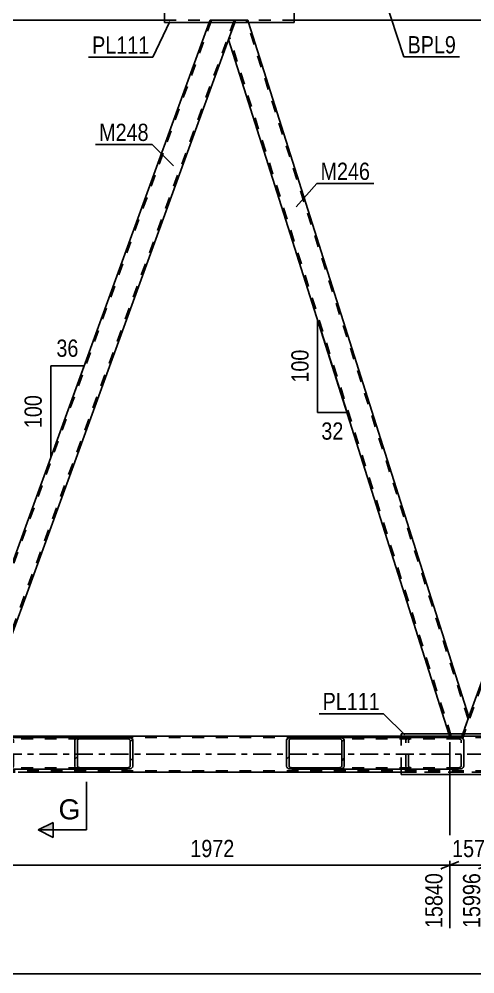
# Model space of a CAD drawing. Header units: millimetres. Extents: x -858 to 331, y -869 to -28.
# Drawn here: x -269.4 to -193.7, y -446.1 to -287.4 of the extents above; entities that cross this region are included whole.
import ezdxf

# ---------------------------------------------------------------- set-up
doc = ezdxf.new("R2010")
doc.units = ezdxf.units.MM
doc.linetypes.add('DXK_LINE_DOT2', pattern=[3.9198, 1.9599, -1.9599])
doc.linetypes.add('DXK_LINE_DOT3', pattern=[5.9187, 2.979, -0.9799, 0.9799, -0.9799])
doc.styles.add('Arial', font='ARIAL.TTF', dxfattribs={"height": 0.2})
doc.styles.add('Arial Narrow', font='ARIALN.TTF', dxfattribs={"height": 0.2})

# ---------------------------------------------------------------- blocks, each defined once
blk = doc.blocks.new('Part-570393797-12536 - 12424')
at = {"color": 2, "linetype": 'Continuous'}
for p, q in [((-245.29, -287.54), (-308.88, -287.54)), ((-160.15, -287.54), (-223.74, -287.54))]:
    blk.add_line(p, q, dxfattribs=at)
at = {"color": 7, "linetype": 'DXK_LINE_DOT2'}
blk.add_line((-223.74, -287.54), (-245.29, -287.54), dxfattribs=at)
blk = doc.blocks.new('Part-570393797-12472 - 12424')
at = {"color": 7, "linetype": 'DXK_LINE_DOT2'}
for p, q in [((-132.89, -406.78), (-807.83, -406.78)), ((-132.89, -406.54), (-799.83, -406.54)), ((-184.47, -406.54), (-206.01, -406.54)), ((-132.89, -412.3), (-807.83, -412.3)), ((-132.89, -412.54), (-716.82, -412.54)), ((-184.47, -412.54), (-206.01, -412.54))]:
    blk.add_line(p, q, dxfattribs=at)
at = {"color": 2, "linetype": 'Continuous'}
for p, q in [((-206.01, -406.54), (-269.6, -406.54)), ((-206.01, -412.54), (-269.6, -412.54))]:
    blk.add_line(p, q, dxfattribs=at)
at = {"color": 7, "linetype": 'DXK_LINE_DOT3'}
blk.add_line((-132.89, -409.54), (-807.83, -409.54), dxfattribs=at)
blk = doc.blocks.new('Part-570393797-13121 - 12424')
at = {"linetype": 'Continuous'}
h = blk.add_hatch(dxfattribs=at)
h.set_pattern_fill('', scale=0.7, style=0, pattern_type=0)
h.set_pattern_definition([(45, (-260.1813, -407.2357), (-1.57154, 1.57154), [])])
h.paths.add_polyline_path([(-260.11, -407.05), (-260.18, -407.24), (-260.18, -411.56), (-260.11, -411.74), (-259.93, -411.9), (-259.64, -412), (-259.31, -412.04), (-251.45, -412.04), (-251.11, -412), (-250.83, -411.9), (-250.64, -411.74), (-250.57, -411.56), (-250.57, -407.24), (-250.64, -407.05), (-250.83, -406.9), (-251.11, -406.79), (-251.45, -406.76), (-259.31, -406.76), (-259.64, -406.79), (-259.93, -406.9)])
h.paths.add_polyline_path([(-259.48, -407.01), (-259.31, -407), (-251.45, -407), (-251.28, -407.01), (-251.14, -407.07), (-251.04, -407.14), (-251.01, -407.24), (-251.01, -411.56), (-251.04, -411.65), (-251.14, -411.73), (-251.28, -411.78), (-251.45, -411.8), (-259.31, -411.8), (-259.48, -411.78), (-259.62, -411.73), (-259.71, -411.65), (-259.74, -411.56), (-259.74, -407.24), (-259.71, -407.14), (-259.62, -407.07)])
at = {"color": 2, "linetype": 'Continuous'}
for p, q in [((-277.81, -407.02), (-277.81, -406.76)), ((-259.31, -406.76), (-277.81, -406.76)), ((-260.11, -407.05), (-260.18, -407.24)), ((-260.18, -411.56), (-260.18, -407.24)), ((-259.74, -407.24), (-259.71, -407.14)), ((-259.74, -411.56), (-259.74, -407.24)), ((-259.31, -406.76), (-259.64, -406.79)), ((-259.48, -407.01), (-259.31, -407)), ((-259.31, -406.76), (-251.45, -406.76)), ((-259.31, -407), (-251.45, -407)), ((-251.11, -406.79), (-251.45, -406.76)), ((-251.45, -407), (-251.28, -407.01)), ((-251.04, -407.14), (-251.01, -407.24)), ((-251.01, -411.56), (-251.01, -407.24)), ((-250.57, -407.24), (-250.64, -407.05)), ((-250.57, -411.56), (-250.57, -407.24)), ((-277.81, -412.04), (-259.31, -412.04)), ((-260.18, -411.56), (-260.11, -411.74)), ((-259.71, -411.65), (-259.74, -411.56)), ((-259.64, -412), (-259.31, -412.04)), ((-259.31, -411.8), (-259.48, -411.78)), ((-259.31, -411.8), (-251.45, -411.8)), ((-259.31, -412.04), (-251.45, -412.04)), ((-251.28, -411.78), (-251.45, -411.8)), ((-251.45, -412.04), (-251.11, -412)), ((-251.01, -411.56), (-251.04, -411.65)), ((-250.64, -411.74), (-250.57, -411.56))]:
    blk.add_line(p, q, dxfattribs=at)
at = {"color": 7, "linetype": 'DXK_LINE_DOT2'}
for p, q in [((-251.45, -407), (-277.81, -407)), ((-277.81, -412.04), (-277.81, -407.02)), ((-271.28, -406.76), (-270.94, -406.79)), ((-271.11, -407.01), (-271.28, -407)), ((-270.84, -407.24), (-270.87, -407.14)), ((-270.84, -411.56), (-270.84, -407.24)), ((-270.47, -407.05), (-270.4, -407.24)), ((-270.4, -411.56), (-270.4, -407.24)), ((-251.45, -406.76), (-259.31, -406.76)), ((-251.45, -411.8), (-277.81, -411.8)), ((-271.28, -411.8), (-271.11, -411.78)), ((-270.94, -412), (-271.28, -412.04)), ((-270.87, -411.65), (-270.84, -411.56)), ((-270.4, -411.56), (-270.47, -411.74)), ((-251.45, -412.04), (-259.31, -412.04))]:
    blk.add_line(p, q, dxfattribs=at)
for centre, radius, start, end in [((-271.18, -407.42), 0.409, 41.9361, 80.4818), ((-271.08, -407.6), 0.817, 41.9361, 80.4818), ((-271.18, -411.37), 0.409, 279.5183, 318.064), ((-271.08, -411.19), 0.817, 279.5183, 318.064)]:
    blk.add_arc(centre, radius, start, end, dxfattribs=at)
at = {"color": 2, "linetype": 'Continuous'}
for centre, radius, start, end in [((-259.51, -407.6), 0.817, 99.5183, 138.064), ((-259.41, -407.42), 0.409, 99.5183, 138.064), ((-251.35, -407.42), 0.409, 41.9361, 80.4818), ((-251.25, -407.6), 0.817, 41.9361, 80.4818), ((-259.51, -411.19), 0.817, 221.9361, 260.4818), ((-259.41, -411.37), 0.409, 221.9361, 260.4818), ((-251.35, -411.37), 0.409, 279.5183, 318.064), ((-251.25, -411.19), 0.817, 279.5183, 318.064)]:
    blk.add_arc(centre, radius, start, end, dxfattribs=at)
blk = doc.blocks.new('Part-570393797-12875 - 12424')
at = {"color": 7, "linetype": 'DXK_LINE_DOT2'}
for p, q in [((-152.35, -287.54), (-195.66, -406.54)), ((-148.6, -287.54), (-191.91, -406.54)), ((-152.6, -287.54), (-152.75, -287.94)), ((-148.34, -287.54), (-152.6, -287.54)), ((-152.6, -287.54), (-152.56, -287.54)), ((-148.34, -287.54), (-148.49, -287.94)), ((-194.75, -403.33), (-195.91, -406.54)), ((-191.51, -406.14), (-191.66, -406.54)), ((-191.66, -406.54), (-195.91, -406.54))]:
    blk.add_line(p, q, dxfattribs=at)
at = {"color": 2, "linetype": 'Continuous'}
for p, q in [((-152.75, -287.94), (-194.75, -403.33)), ((-148.49, -287.94), (-191.51, -406.14))]:
    blk.add_line(p, q, dxfattribs=at)
blk = doc.blocks.new('Part-570393797-12844 - 12424')
at = {"color": 2, "linetype": 'Continuous'}
for p, q in [((-233.62, -287.94), (-234.65, -290.74)), ((-194.75, -403.33), (-231.34, -287.94)), ((-198.05, -406.14), (-234.65, -290.74)), ((-194.75, -403.33), (-195.77, -406.14))]:
    blk.add_line(p, q, dxfattribs=at)
at = {"color": 7, "linetype": 'DXK_LINE_DOT2'}
for p, q in [((-233.48, -287.54), (-233.62, -287.94)), ((-231.47, -287.54), (-233.48, -287.54)), ((-194.88, -403.7), (-231.72, -287.54)), ((-231.34, -287.94), (-231.47, -287.54)), ((-197.67, -406.54), (-234.51, -290.37)), ((-194.88, -403.7), (-195.02, -404.07)), ((-197.93, -406.54), (-198.05, -406.14)), ((-195.77, -406.14), (-195.91, -406.54)), ((-195.91, -406.54), (-197.93, -406.54))]:
    blk.add_line(p, q, dxfattribs=at)
blk = doc.blocks.new('Part-570393797-12910 - 12424')
at = {"color": 7, "linetype": 'DXK_LINE_DOT2'}
for p, q in [((-237.48, -287.54), (-280.79, -406.54)), ((-233.73, -287.54), (-277.05, -406.54)), ((-237.74, -287.54), (-237.88, -287.94)), ((-233.48, -287.54), (-237.74, -287.54)), ((-237.74, -287.54), (-237.7, -287.54)), ((-233.48, -287.54), (-234.65, -290.74)), ((-279.88, -403.33), (-281.05, -406.54)), ((-276.65, -406.14), (-276.79, -406.54)), ((-276.79, -406.54), (-281.05, -406.54))]:
    blk.add_line(p, q, dxfattribs=at)
at = {"color": 2, "linetype": 'Continuous'}
for p, q in [((-237.88, -287.94), (-279.88, -403.33)), ((-234.65, -290.74), (-276.65, -406.14))]:
    blk.add_line(p, q, dxfattribs=at)
blk = doc.blocks.new('Part-570393797-13015 - 12424')
at = {"linetype": 'Continuous'}
h = blk.add_hatch(dxfattribs=at)
h.set_pattern_fill('', scale=0.7, style=0, pattern_type=0)
h.set_pattern_definition([(45, (-225.0436, -407.2357), (-1.57154, 1.57154), [])])
h.paths.add_polyline_path([(-224.98, -407.05), (-225.04, -407.24), (-225.04, -411.56), (-224.98, -411.74), (-224.79, -411.9), (-224.5, -412), (-224.17, -412.04), (-216.31, -412.04), (-215.97, -412), (-215.69, -411.9), (-215.5, -411.74), (-215.44, -411.56), (-215.44, -407.24), (-215.5, -407.05), (-215.69, -406.9), (-215.97, -406.79), (-216.31, -406.76), (-224.17, -406.76), (-224.5, -406.79), (-224.79, -406.9)])
h.paths.add_polyline_path([(-224.34, -407.01), (-224.17, -407), (-216.31, -407), (-216.14, -407.01), (-216, -407.07), (-215.91, -407.14), (-215.87, -407.24), (-215.87, -411.56), (-215.91, -411.65), (-216, -411.73), (-216.14, -411.78), (-216.31, -411.8), (-224.17, -411.8), (-224.34, -411.78), (-224.48, -411.73), (-224.57, -411.65), (-224.61, -411.56), (-224.61, -407.24), (-224.57, -407.14), (-224.48, -407.07)])
at = {"color": 2, "linetype": 'Continuous'}
for p, q in [((-224.98, -407.05), (-225.04, -407.24)), ((-225.04, -411.56), (-225.04, -407.24)), ((-224.61, -407.24), (-224.57, -407.14)), ((-224.61, -411.56), (-224.61, -407.24)), ((-224.17, -406.76), (-224.5, -406.79)), ((-224.34, -407.01), (-224.17, -407)), ((-224.17, -406.76), (-216.31, -406.76)), ((-224.17, -407), (-216.31, -407)), ((-196.48, -406.76), (-216.31, -406.76)), ((-215.97, -406.79), (-216.31, -406.76)), ((-216.31, -407), (-216.14, -407.01)), ((-215.91, -407.14), (-215.87, -407.24)), ((-215.87, -411.56), (-215.87, -407.24)), ((-215.44, -407.24), (-215.5, -407.05)), ((-215.44, -411.56), (-215.44, -407.24)), ((-196.48, -406.76), (-196.15, -406.79)), ((-195.67, -407.05), (-195.61, -407.24)), ((-195.61, -411.56), (-195.61, -407.24)), ((-225.04, -411.56), (-224.98, -411.74)), ((-224.57, -411.65), (-224.61, -411.56)), ((-224.5, -412), (-224.17, -412.04)), ((-224.17, -411.8), (-224.34, -411.78)), ((-224.17, -411.8), (-216.31, -411.8)), ((-224.17, -412.04), (-216.31, -412.04)), ((-216.14, -411.78), (-216.31, -411.8)), ((-216.31, -412.04), (-215.97, -412)), ((-196.48, -412.04), (-216.31, -412.04)), ((-215.87, -411.56), (-215.91, -411.65)), ((-215.5, -411.74), (-215.44, -411.56)), ((-196.15, -412), (-196.48, -412.04)), ((-195.61, -411.56), (-195.67, -411.74))]:
    blk.add_line(p, q, dxfattribs=at)
at = {"color": 7, "linetype": 'DXK_LINE_DOT2'}
for p, q in [((-224.17, -406.76), (-216.31, -406.76)), ((-196.48, -407), (-224.17, -407)), ((-205.21, -407.24), (-205.15, -407.05)), ((-205.21, -411.56), (-205.21, -407.24)), ((-204.74, -407.14), (-204.78, -407.24)), ((-204.78, -411.56), (-204.78, -407.24)), ((-204.68, -406.79), (-204.34, -406.76)), ((-204.34, -407), (-204.51, -407.01)), ((-196.31, -407.01), (-196.48, -407)), ((-196.04, -407.24), (-196.08, -407.14)), ((-196.04, -411.56), (-196.04, -407.24)), ((-196.48, -411.8), (-224.17, -411.8)), ((-216.31, -412.04), (-224.17, -412.04)), ((-205.15, -411.74), (-205.21, -411.56)), ((-204.78, -411.56), (-204.74, -411.65)), ((-204.34, -412.04), (-204.68, -412)), ((-204.51, -411.78), (-204.34, -411.8)), ((-196.48, -411.8), (-196.31, -411.78)), ((-196.08, -411.65), (-196.04, -411.56))]:
    blk.add_line(p, q, dxfattribs=at)
at = {"color": 2, "linetype": 'Continuous'}
for centre, radius, start, end in [((-224.37, -407.6), 0.817, 99.5183, 138.064), ((-224.27, -407.42), 0.409, 99.5183, 138.064), ((-216.21, -407.42), 0.409, 41.9361, 80.4818), ((-216.11, -407.6), 0.817, 41.9361, 80.4818), ((-196.28, -407.6), 0.817, 41.9361, 80.4818), ((-224.37, -411.19), 0.817, 221.9361, 260.4818), ((-224.27, -411.37), 0.409, 221.9361, 260.4818), ((-216.21, -411.37), 0.409, 279.5183, 318.064), ((-216.11, -411.19), 0.817, 279.5183, 318.064), ((-196.28, -411.19), 0.817, 279.5183, 318.064)]:
    blk.add_arc(centre, radius, start, end, dxfattribs=at)
at = {"color": 7, "linetype": 'DXK_LINE_DOT2'}
for centre, radius, start, end in [((-204.54, -407.6), 0.817, 99.5183, 138.064), ((-204.44, -407.42), 0.409, 99.5183, 138.064), ((-196.38, -407.42), 0.409, 41.9361, 80.4818), ((-204.54, -411.19), 0.817, 221.9361, 260.4818), ((-204.44, -411.37), 0.409, 221.9361, 260.4818), ((-196.38, -411.37), 0.409, 279.5183, 318.064)]:
    blk.add_arc(centre, radius, start, end, dxfattribs=at)
blk = doc.blocks.new('Part-570393797-13042 - 12424')
at = {"color": 2, "linetype": 'Continuous'}
for p, q in [((-184.47, -406.14), (-206.01, -406.14)), ((-206.01, -406.76), (-206.01, -406.14)), ((-184.47, -412.94), (-184.47, -406.14)), ((-206.01, -412.94), (-206.01, -412.04)), ((-184.47, -412.94), (-206.01, -412.94))]:
    blk.add_line(p, q, dxfattribs=at)
at = {"color": 7, "linetype": 'DXK_LINE_DOT2'}
blk.add_line((-206.01, -412.04), (-206.01, -406.76), dxfattribs=at)
blk = doc.blocks.new('Part-570393797-13194 - 12424')
at = {"color": 2, "linetype": 'Continuous'}
for p, q in [((-245.29, -281.14), (-245.29, -281.54)), ((-223.74, -281.14), (-245.29, -281.14)), ((-223.74, -281.14), (-223.74, -281.54)), ((-245.29, -286.82), (-245.29, -287.94)), ((-223.74, -286.82), (-223.74, -287.94)), ((-223.74, -287.94), (-245.29, -287.94))]:
    blk.add_line(p, q, dxfattribs=at)
at = {"color": 7, "linetype": 'DXK_LINE_DOT2'}
for p, q in [((-245.29, -281.54), (-245.29, -286.82)), ((-223.74, -281.54), (-223.74, -286.82))]:
    blk.add_line(p, q, dxfattribs=at)
blk = doc.blocks.new('StraightDimension-570393797-13452 - 12424')
at = {"color": 7, "linetype": 'Continuous'}
for p, q in [((-276.79, -407.54), (-276.79, -438.44)), ((-197.93, -407.54), (-197.93, -438.44)), ((-275.29, -427.4), (-278.29, -428.6)), ((-276.79, -428), (-197.93, -428)), ((-199.43, -428.6), (-196.43, -427.4))]:
    blk.add_line(p, q, dxfattribs=at)
at = {"color": 0}
blk.add_wipeout([(-233.1, -427.25), (-233.1, -423.05), (-241.61, -423.05), (-241.61, -427.25)], dxfattribs=at)
at = {"color": 0, "linetype": 'Continuous'}
blk.add_wipeout([(-198.53, -428.7), (-202.73, -428.7), (-202.73, -439.04), (-198.53, -439.04)], dxfattribs=at)
at = {"color": 3, "style": 'Arial Narrow'}
blk.add_text('1972', height=2.863, dxfattribs=at).set_placement((-241.01, -426.65))
at = {"color": 3, "linetype": 'Continuous', "style": 'Arial Narrow'}
blk.add_text('15840', height=2.863, rotation=90.0002, dxfattribs=at).set_placement((-199.13, -438.44))
blk = doc.blocks.new('AngleDimension-570393797-27027 - 12424')
at = {"color": 7, "linetype": 'Continuous'}
for p, q in [((-219.87, -337.33), (-214.98, -352.77)), ((-219.87, -337.33), (-219.87, -352.77)), ((-219.23, -339.36), (-214.98, -352.77)), ((-219.87, -352.77), (-214.98, -352.77))]:
    blk.add_line(p, q, dxfattribs=at)
at = {"color": 0}
for points in [[(-220.77, -341.71), (-224.97, -341.71), (-224.97, -348.39), (-220.77, -348.39)], [(-215, -357.87), (-215, -353.67), (-219.85, -353.67), (-219.85, -357.87)]]:
    blk.add_wipeout(points, dxfattribs=at)
at = {"color": 3, "style": 'Arial Narrow'}
blk.add_text('100', height=2.863, rotation=90.0002, dxfattribs=at).set_placement((-221.37, -347.79))
blk.add_text('32', height=2.863, dxfattribs=at).set_placement((-219.25, -357.27))
blk = doc.blocks.new('AngleDimension-570393797-13271 - 12424')
at = {"color": 7, "linetype": 'Continuous'}
for p, q in [((-264.19, -345), (-258.65, -345)), ((-264.19, -360.22), (-258.65, -345)), ((-264.19, -360.22), (-264.19, -345)), ((-258.73, -345.22), (-258.65, -345))]:
    blk.add_line(p, q, dxfattribs=at)
at = {"color": 0}
for points in [[(-258.99, -344.1), (-258.99, -339.9), (-263.85, -339.9), (-263.85, -344.1)], [(-265.09, -349.27), (-269.29, -349.27), (-269.29, -355.95), (-265.09, -355.95)]]:
    blk.add_wipeout(points, dxfattribs=at)
at = {"color": 3, "style": 'Arial Narrow'}
blk.add_text('36', height=2.863, dxfattribs=at).set_placement((-263.25, -343.5))
blk.add_text('100', height=2.863, rotation=90.0002, dxfattribs=at).set_placement((-265.69, -355.35))
blk = doc.blocks.new('StraightDimension-570393797-13429 - 12424')
at = {"color": 7, "linetype": 'Continuous'}
for p, q in [((-197.93, -407.54), (-197.93, -438.44)), ((-191.66, -407.54), (-191.66, -438.44)), ((-199.43, -428.6), (-196.43, -427.4)), ((-197.93, -428), (-191.66, -428)), ((-190.16, -427.4), (-193.16, -428.6))]:
    blk.add_line(p, q, dxfattribs=at)
at = {"color": 0}
blk.add_wipeout([(-191.45, -427.25), (-191.45, -423.05), (-198.13, -423.05), (-198.13, -427.25)], dxfattribs=at)
at = {"color": 0, "linetype": 'Continuous'}
blk.add_wipeout([(-192.26, -428.7), (-196.46, -428.7), (-196.46, -439.04), (-192.26, -439.04)], dxfattribs=at)
at = {"color": 3, "style": 'Arial Narrow'}
blk.add_text('157', height=2.863, dxfattribs=at).set_placement((-197.53, -426.65))
at = {"color": 3, "linetype": 'Continuous', "style": 'Arial Narrow'}
blk.add_text('15996', height=2.863, rotation=90.0002, dxfattribs=at).set_placement((-192.86, -438.44))
blk = doc.blocks.new('StraightDimension-570393797-13676 - 12424')
at = {"color": 7, "linetype": 'Continuous'}
blk.add_line((-481.2, -406.54), (-143.31, -406.54), dxfattribs=at)
blk = doc.blocks.new('StraightDimension-570393797-13687 - 12424')
at = {"color": 7, "linetype": 'Continuous'}
blk.add_line((-820.73, -446.06), (-86.6, -446.06), dxfattribs=at)
blk = doc.blocks.new('Mark-570393797-12542 - 12424')
at = {"color": 0}
blk.add_wipeout([(-196.89, -293.07), (-196.89, -290.07), (-204.93, -290.07), (-204.93, -293.07)], dxfattribs=at)
blk.add_wipeout([(-196.89, -293.07), (-196.89, -290.07), (-204.93, -290.07), (-204.93, -293.07)], dxfattribs=at)
at = {"color": 30, "linetype": 'Continuous'}
for p, q in [((-211.23, -276.36), (-205.53, -293.67)), ((-205.53, -293.67), (-196.29, -293.67))]:
    blk.add_line(p, q, dxfattribs=at)
at = {"color": 3, "style": 'Arial Narrow'}
blk.add_text('BPL9', height=2.863, dxfattribs=at).set_placement((-204.93, -293.07))
blk = doc.blocks.new('Mark-570393797-13038 - 12424')
at = {"color": 0}
blk.add_wipeout([(-209.53, -402.21), (-209.53, -399.21), (-219.03, -399.21), (-219.03, -402.21)], dxfattribs=at)
blk.add_wipeout([(-209.53, -402.21), (-209.53, -399.21), (-219.03, -399.21), (-219.03, -402.21)], dxfattribs=at)
at = {"color": 30, "linetype": 'Continuous'}
for p in [(-219.63, -402.81), (-205.39, -406.35)]:
    blk.add_line(p, (-208.93, -402.81), dxfattribs=at)
at = {"color": 3, "style": 'Arial Narrow'}
blk.add_text('PL111', height=2.863, dxfattribs=at).set_placement((-219.03, -402.21))
blk = doc.blocks.new('Mark-570393797-12840 - 12424')
at = {"color": 0}
blk.add_wipeout([(-211.15, -314.1), (-211.15, -311.1), (-219.38, -311.1), (-219.38, -314.1)], dxfattribs=at)
blk.add_wipeout([(-211.15, -314.1), (-211.15, -311.1), (-219.38, -311.1), (-219.38, -314.1)], dxfattribs=at)
at = {"color": 30, "linetype": 'Continuous'}
for p, q in [((-223.42, -318.55), (-219.98, -314.7)), ((-219.98, -314.7), (-210.55, -314.7))]:
    blk.add_line(p, q, dxfattribs=at)
at = {"color": 3, "style": 'Arial Narrow'}
blk.add_text('M246', height=2.863, dxfattribs=at).set_placement((-219.38, -314.1))
blk = doc.blocks.new('SectionMark-570393797-14906 - 12424')
at = {"linetype": 'Continuous'}
blk.add_hatch(color=6, dxfattribs=at).paths.add_polyline_path([(-263.77, -420.88), (-263.77, -422.13), (-266.27, -422.13)])
at = {"color": 6, "linetype": 'Continuous'}
for p, q in [((-258.27, -422.13), (-258.27, -414.13)), ((-266.27, -422.13), (-263.77, -420.88)), ((-263.77, -420.88), (-263.77, -423.38)), ((-258.27, -422.13), (-266.27, -422.13)), ((-263.77, -423.38), (-266.27, -422.13))]:
    blk.add_line(p, q, dxfattribs=at)
at = {"color": 0, "linetype": 'Continuous'}
blk.add_wipeout([(-259.27, -420.38), (-259.27, -416.88), (-262.9, -416.88), (-262.9, -420.38)], dxfattribs=at)
at = {"color": 3, "linetype": 'Continuous', "style": 'Arial'}
blk.add_text('G', height=3.34, dxfattribs=at).set_placement((-262.9, -420.38))
blk = doc.blocks.new('Mark-570393797-12906 - 12424')
at = {"color": 0}
blk.add_wipeout([(-247.93, -307.63), (-247.93, -304.63), (-256.15, -304.63), (-256.15, -307.63)], dxfattribs=at)
blk.add_wipeout([(-247.93, -307.63), (-247.93, -304.63), (-256.15, -304.63), (-256.15, -307.63)], dxfattribs=at)
at = {"color": 30, "linetype": 'Continuous'}
for p in [(-256.75, -308.23), (-243.79, -311.77)]:
    blk.add_line(p, (-247.33, -308.23), dxfattribs=at)
at = {"color": 3, "style": 'Arial Narrow'}
blk.add_text('M248', height=2.863, dxfattribs=at).set_placement((-256.15, -307.63))
blk = doc.blocks.new('Mark-570393797-13190 - 12424')
at = {"color": 0}
blk.add_wipeout([(-247.82, -293.13), (-247.82, -290.13), (-257.32, -290.13), (-257.32, -293.13)], dxfattribs=at)
blk.add_wipeout([(-247.82, -293.13), (-247.82, -290.13), (-257.32, -290.13), (-257.32, -293.13)], dxfattribs=at)
at = {"color": 30, "linetype": 'Continuous'}
for p in [(-244.39, -287.78), (-257.92, -293.73)]:
    blk.add_line(p, (-247.22, -293.73), dxfattribs=at)
at = {"color": 3, "style": 'Arial Narrow'}
blk.add_text('PL111', height=2.863, dxfattribs=at).set_placement((-257.32, -293.13))

msp = doc.modelspace()

# ---------------------------------------------------------------- block references
for name in ['Part-570393797-12536 - 12424', 'Part-570393797-13194 - 12424', 'Part-570393797-12910 - 12424', 'Part-570393797-12844 - 12424', 'Part-570393797-12875 - 12424', 'Part-570393797-13042 - 12424', 'Part-570393797-12472 - 12424', 'Part-570393797-13121 - 12424', 'Part-570393797-13015 - 12424']:
    msp.add_blockref(name, (0, 0))

# ---------------------------------------------------------------- next in the draw order: block references
for name in ['AngleDimension-570393797-27027 - 12424', 'AngleDimension-570393797-13271 - 12424', 'StraightDimension-570393797-13452 - 12424']:
    msp.add_blockref(name, (0, 0))

# ---------------------------------------------------------------- next in the draw order: block references
msp.add_blockref('StraightDimension-570393797-13429 - 12424', (0, 0))

# ---------------------------------------------------------------- next in the draw order: block references
msp.add_blockref('StraightDimension-570393797-13676 - 12424', (0, 0))

# ---------------------------------------------------------------- next in the draw order: block references
msp.add_blockref('StraightDimension-570393797-13687 - 12424', (0, 0))

# ---------------------------------------------------------------- next in the draw order: block references
for name in ['SectionMark-570393797-14906 - 12424', 'Mark-570393797-12542 - 12424', 'Mark-570393797-12906 - 12424', 'Mark-570393797-12840 - 12424', 'Mark-570393797-13038 - 12424']:
    msp.add_blockref(name, (0, 0))

# ---------------------------------------------------------------- next in the draw order: block references
msp.add_blockref('Mark-570393797-13190 - 12424', (0, 0))

doc.saveas('drawing.dxf')
